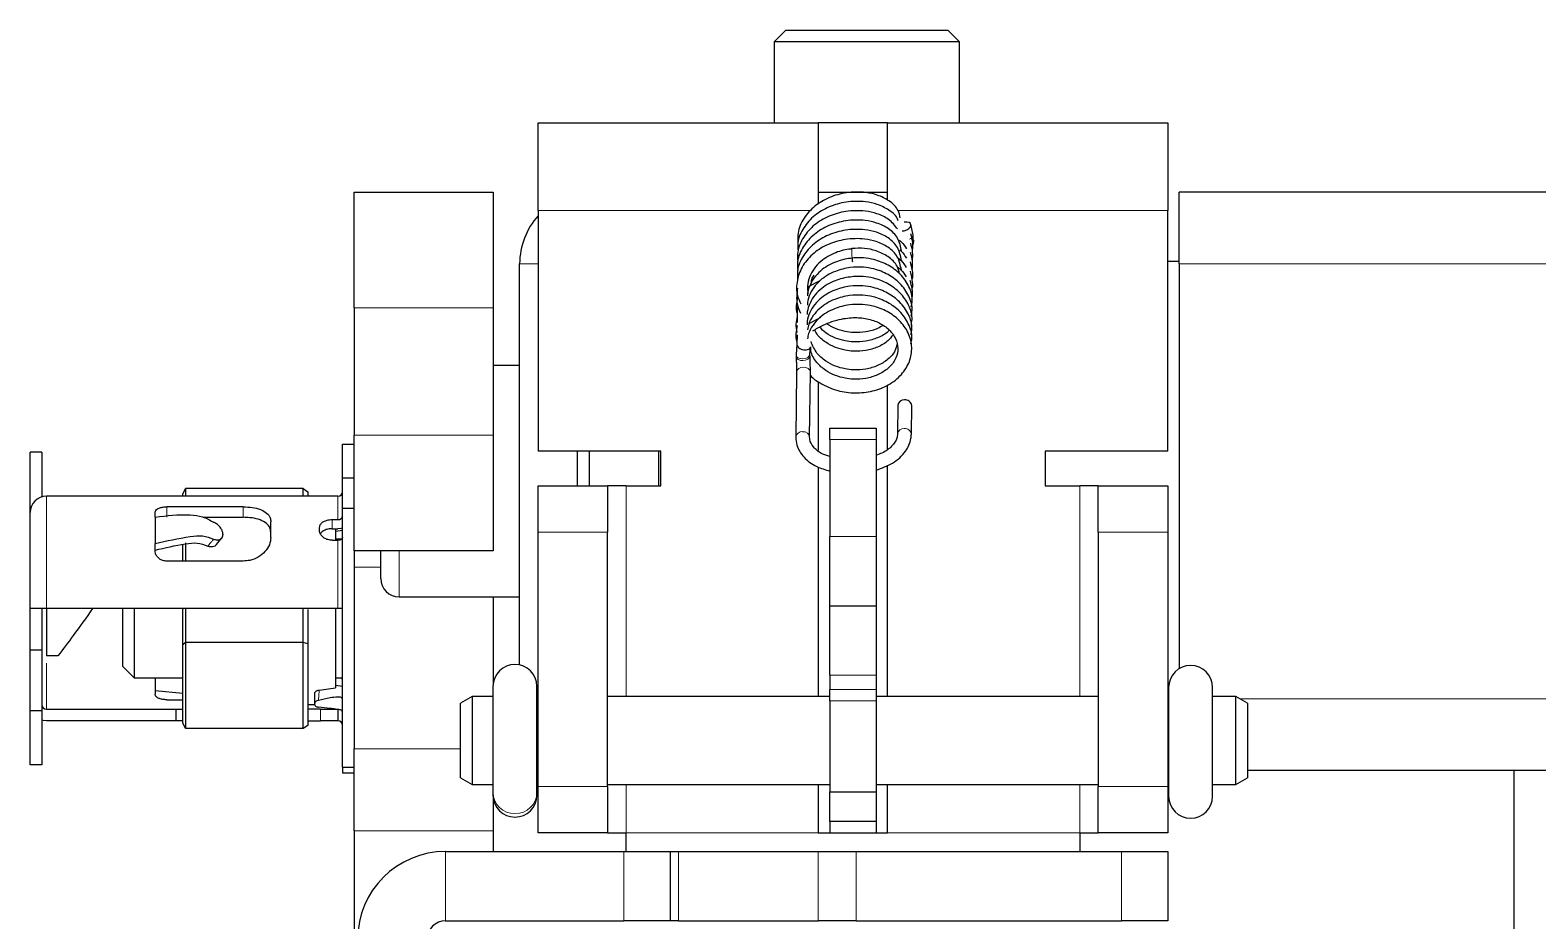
# Model space of a CAD drawing. Header units: millimetres. Extents: x -1019 to 1271, y -273 to 1986.
# Drawn here: x -934.4 to -869.3, y -226.9 to -188.4 of the extents above; entities that cross this region are included whole.
import ezdxf

# ---------------------------------------------------------------- set-up
doc = ezdxf.new("R2010")
doc.units = ezdxf.units.MM

msp = doc.modelspace()

# ---------------------------------------------------------------- linework, layer by layer
at = {"color": 7, "linetype": 'Continuous', "lineweight": 25}
for p, q in [((-901.789, -188.436), (-902.289, -188.936)), ((-901.789, -188.436), (-897.984, -188.436)), ((-897.984, -188.436), (-894.789, -188.436)), ((-894.289, -188.936), (-894.789, -188.436)), ((-902.289, -188.936), (-902.289, -192.436)), ((-897.941, -188.936), (-902.289, -188.936)), ((-894.289, -188.936), (-897.941, -188.936)), ((-894.289, -192.436), (-894.289, -188.936)), ((-912.489, -192.436), (-900.389, -192.436)), ((-912.489, -196.236), (-912.489, -192.436)), ((-900.389, -192.436), (-900.389, -195.956)), ((-897.389, -192.436), (-900.389, -192.436)), ((-897.389, -192.436), (-885.289, -192.436)), ((-897.389, -195.778), (-897.389, -192.436)), ((-885.289, -192.436), (-885.289, -196.236)), ((-920.439, -195.436), (-914.439, -195.436)), ((-920.439, -200.436), (-920.439, -195.436)), ((-914.439, -195.436), (-914.439, -200.436)), ((-900.389, -195.436), (-897.389, -195.436)), ((-884.789, -198.536), (-884.789, -195.436)), ((-55.789, -195.436), (-884.789, -195.436)), ((-912.489, -196.236), (-912.489, -206.636)), ((-885.289, -206.636), (-885.289, -196.236)), ((-896.294, -197.295), (-896.39, -196.825)), ((-896.29, -197.373), (-896.294, -197.295)), ((-913.289, -215.873), (-913.289, -198.536)), ((-884.789, -198.436), (-885.289, -198.436)), ((-884.789, -198.536), (-884.789, -216.035)), ((-900.831, -199.538), (-900.312, -199.257)), ((-920.439, -200.436), (-920.439, -205.936)), ((-914.439, -200.436), (-914.439, -205.936)), ((-901.292, -200.399), (-901.305, -201.08)), ((-900.752, -201.105), (-900.271, -200.84)), ((-901.306, -201.608), (-901.312, -202.01)), ((-901.308, -201.998), (-901.349, -202.474)), ((-901.349, -202.474), (-901.345, -202.552)), ((-900.75, -202.44), (-900.724, -202.133)), ((-900.746, -202.519), (-900.75, -202.44)), ((-913.289, -202.936), (-914.439, -202.936)), ((-901.327, -203.234), (-901.359, -206.023)), ((-900.759, -206.03), (-900.727, -203.241)), ((-900.389, -203.624), (-900.389, -206.611)), ((-897.389, -206.539), (-897.389, -203.776)), ((-896.949, -204.652), (-896.964, -205.892)), ((-896.364, -205.899), (-896.349, -204.659)), ((-899.889, -205.636), (-897.889, -205.636)), ((-899.889, -206.136), (-899.889, -205.636)), ((-897.889, -205.636), (-897.889, -206.136)), ((-920.939, -206.336), (-920.439, -206.336)), ((-920.939, -207.804), (-920.939, -206.336)), ((-920.439, -210.936), (-920.439, -205.936)), ((-914.439, -205.936), (-914.439, -210.936)), ((-899.889, -206.136), (-899.889, -210.321)), ((-897.889, -206.136), (-897.889, -210.321)), ((-896.963, -205.88), (-896.964, -205.892)), ((-933.939, -206.678), (-934.439, -206.678)), ((-934.439, -209.286), (-934.439, -206.678)), ((-933.939, -206.678), (-933.939, -208.616)), ((-907.189, -206.636), (-912.489, -206.636)), ((-910.789, -208.136), (-910.789, -206.636)), ((-910.289, -206.636), (-910.289, -208.136)), ((-907.289, -206.636), (-907.289, -208.136)), ((-907.189, -208.136), (-907.189, -206.636)), ((-885.289, -206.636), (-890.589, -206.636)), ((-890.589, -206.636), (-890.589, -208.136)), ((-900.389, -207.322), (-900.389, -217.236)), ((-897.389, -217.236), (-897.389, -207.238)), ((-927.839, -208.49), (-927.723, -208.244)), ((-927.723, -208.244), (-927.723, -208.586)), ((-922.639, -208.244), (-927.723, -208.244)), ((-922.639, -208.586), (-922.639, -208.244)), ((-922.639, -208.244), (-922.439, -208.386)), ((-922.439, -208.386), (-922.439, -208.586)), ((-920.939, -209.114), (-920.939, -207.804)), ((-920.439, -207.804), (-920.939, -207.804)), ((-912.489, -208.136), (-909.489, -208.136)), ((-912.489, -210.136), (-912.489, -208.136)), ((-909.489, -208.136), (-909.489, -210.136)), ((-908.689, -208.136), (-909.489, -208.136)), ((-908.689, -208.136), (-907.189, -208.136)), ((-890.589, -208.136), (-889.089, -208.136)), ((-888.289, -208.136), (-889.089, -208.136)), ((-888.289, -208.136), (-885.289, -208.136)), ((-888.289, -210.136), (-888.289, -208.136)), ((-885.289, -208.136), (-885.289, -210.136)), ((-928.139, -208.586), (-933.739, -208.586)), ((-925.239, -209.041), (-928.539, -209.041)), ((-921.139, -208.586), (-928.139, -208.586)), ((-927.839, -208.586), (-927.839, -208.49)), ((-934.439, -213.436), (-934.439, -209.286)), ((-929.039, -209.488), (-929.039, -209.276)), ((-929.039, -209.488), (-929.039, -210.62)), ((-926.958, -209.494), (-925.239, -209.494)), ((-924.039, -210.363), (-924.039, -209.685)), ((-921.389, -209.589), (-921.139, -209.589)), ((-920.939, -220.294), (-920.939, -209.114)), ((-920.439, -209.114), (-920.939, -209.114)), ((-926.388, -210.675), (-926.155, -210.381)), ((-926.111, -210.215), (-926.111, -210.244)), ((-921.939, -210.067), (-921.939, -209.948)), ((-921.389, -209.985), (-921.139, -209.985)), ((-921.239, -209.985), (-921.239, -210.484)), ((-920.939, -210.06), (-921.239, -210.103)), ((-912.489, -221.136), (-912.489, -210.136)), ((-909.489, -221.136), (-909.489, -210.136)), ((-899.889, -213.321), (-899.889, -210.321)), ((-897.889, -210.321), (-897.889, -213.321)), ((-888.289, -210.136), (-888.289, -221.136)), ((-885.289, -210.136), (-885.289, -221.136)), ((-929.039, -210.944), (-929.039, -210.62)), ((-927.839, -211.387), (-927.839, -210.658)), ((-927.723, -210.597), (-927.723, -211.387)), ((-926.429, -210.719), (-926.391, -210.673)), ((-921.389, -210.484), (-921.139, -210.484)), ((-920.98, -210.436), (-921.239, -210.436)), ((-914.439, -210.936), (-920.439, -210.936)), ((-920.439, -210.936), (-920.439, -211.649)), ((-919.289, -212.136), (-919.289, -210.936)), ((-925.239, -211.387), (-928.539, -211.387)), ((-920.439, -211.649), (-920.439, -219.507)), ((-918.489, -212.936), (-913.289, -212.936)), ((-914.439, -212.936), (-914.439, -216.741)), ((-933.739, -213.436), (-934.439, -213.436)), ((-934.439, -215.242), (-934.439, -213.436)), ((-933.939, -213.436), (-933.939, -215.242)), ((-931.739, -213.436), (-933.739, -213.436)), ((-921.139, -213.436), (-931.739, -213.436)), ((-930.439, -215.936), (-930.439, -213.436)), ((-929.939, -213.436), (-929.939, -216.436)), ((-927.81, -213.436), (-927.839, -213.465)), ((-927.839, -215.005), (-927.839, -213.465)), ((-927.723, -213.436), (-927.723, -214.905)), ((-922.639, -214.905), (-922.639, -213.436)), ((-922.439, -213.483), (-922.439, -214.963)), ((-921.239, -213.436), (-921.239, -216.859)), ((-920.939, -213.436), (-921.139, -213.436)), ((-899.889, -213.321), (-897.889, -213.321)), ((-899.889, -216.321), (-899.889, -213.321)), ((-897.889, -213.321), (-897.889, -216.321)), ((-927.723, -214.905), (-927.839, -215.005)), ((-927.723, -214.905), (-927.723, -218.629)), ((-922.639, -214.905), (-927.723, -214.905)), ((-922.639, -218.629), (-922.639, -214.905)), ((-922.439, -214.963), (-922.639, -214.905)), ((-922.439, -214.963), (-922.439, -218.487)), ((-933.939, -215.242), (-934.439, -215.242)), ((-934.439, -217.852), (-934.439, -215.242)), ((-933.939, -215.242), (-933.939, -217.852)), ((-933.239, -215.486), (-933.739, -215.486)), ((-927.839, -218.382), (-927.839, -215.005)), ((-930.439, -215.936), (-929.939, -216.436)), ((-929.939, -216.436), (-927.839, -216.436)), ((-929.039, -216.436), (-929.039, -216.978)), ((-921.953, -216.959), (-921.239, -216.859)), ((-921.239, -216.436), (-920.939, -216.436)), ((-920.939, -216.813), (-921.239, -216.77)), ((-914.441, -216.802), (-914.441, -221.393)), ((-912.541, -221.393), (-912.541, -216.802)), ((-899.889, -216.321), (-899.889, -216.938)), ((-897.889, -216.321), (-897.889, -216.938)), ((-885.25, -216.85), (-885.25, -221.55)), ((-883.35, -221.55), (-883.35, -216.85)), ((-929.039, -216.978), (-929.039, -217.141)), ((-929.039, -216.978), (-927.839, -217.096)), ((-928.539, -217.379), (-927.839, -217.379)), ((-922.139, -217.599), (-922.139, -217.524)), ((-915.339, -217.236), (-915.839, -217.525)), ((-915.839, -220.748), (-915.839, -217.525)), ((-914.441, -217.236), (-915.339, -217.236)), ((-915.339, -217.236), (-915.339, -221.036)), ((-912.489, -217.236), (-912.541, -217.236)), ((-899.889, -217.236), (-909.489, -217.236)), ((-899.889, -217.421), (-899.889, -216.938)), ((-899.889, -217.421), (-899.889, -221.362)), ((-897.889, -216.938), (-897.889, -217.421)), ((-888.289, -217.236), (-897.889, -217.236)), ((-897.889, -217.421), (-897.889, -221.362)), ((-885.25, -217.236), (-885.289, -217.236)), ((-882.339, -217.236), (-883.35, -217.236)), ((-881.839, -217.525), (-882.339, -217.236)), ((-882.339, -219.136), (-882.339, -217.236)), ((-881.839, -217.525), (-881.839, -219.136)), ((-934.439, -220.194), (-934.439, -217.852)), ((-933.939, -217.852), (-934.439, -217.852)), ((-933.939, -217.852), (-933.939, -220.194)), ((-933.739, -217.786), (-928.139, -217.786)), ((-928.139, -217.786), (-928.139, -218.286)), ((-928.139, -217.786), (-927.839, -217.786)), ((-922.439, -217.586), (-922.139, -217.586)), ((-921.889, -217.786), (-922.439, -217.786)), ((-921.889, -217.786), (-921.139, -217.786)), ((-921.139, -217.786), (-921.139, -218.286)), ((-928.139, -218.286), (-933.739, -218.286)), ((-927.839, -218.286), (-928.139, -218.286)), ((-927.723, -218.629), (-927.839, -218.382)), ((-922.639, -218.629), (-927.723, -218.629)), ((-922.439, -218.487), (-922.639, -218.629)), ((-922.439, -218.286), (-921.889, -218.286)), ((-921.139, -218.286), (-921.889, -218.286)), ((-920.439, -223.042), (-920.439, -219.507)), ((-882.339, -221.036), (-882.339, -219.136)), ((-881.839, -219.136), (-881.839, -220.748)), ((-933.939, -220.194), (-934.439, -220.194)), ((-920.939, -220.294), (-920.439, -220.294)), ((-920.939, -220.294), (-920.939, -220.536)), ((-920.939, -220.536), (-920.439, -220.536)), ((-915.839, -220.748), (-915.339, -221.036)), ((-882.339, -221.036), (-881.839, -220.748)), ((-58.639, -220.436), (-881.839, -220.436)), ((-870.339, -220.436), (-870.339, -233.836)), ((-915.339, -221.036), (-914.441, -221.036)), ((-914.441, -221.393), (-914.441, -221.502)), ((-912.541, -221.036), (-912.489, -221.036)), ((-912.541, -221.502), (-912.541, -221.393)), ((-912.489, -223.136), (-912.489, -221.136)), ((-909.489, -221.036), (-899.889, -221.036)), ((-909.489, -221.136), (-909.489, -223.136)), ((-900.389, -221.036), (-900.389, -223.136)), ((-899.889, -221.362), (-897.889, -221.362)), ((-899.889, -222.636), (-899.889, -221.362)), ((-897.889, -221.036), (-888.289, -221.036)), ((-897.889, -221.362), (-897.889, -222.636)), ((-897.389, -223.136), (-897.389, -221.036)), ((-888.289, -223.136), (-888.289, -221.136)), ((-885.289, -221.036), (-885.25, -221.036)), ((-885.289, -221.136), (-885.289, -223.136)), ((-883.35, -221.036), (-882.339, -221.036)), ((-914.439, -221.563), (-914.439, -223.042)), ((-897.889, -222.636), (-899.889, -222.636)), ((-899.889, -222.636), (-899.889, -223.136)), ((-897.889, -222.636), (-897.889, -223.136)), ((-920.439, -223.042), (-920.439, -227.66)), ((-914.439, -223.042), (-914.439, -223.936)), ((-909.489, -223.136), (-912.489, -223.136)), ((-909.489, -223.136), (-908.689, -223.136)), ((-908.689, -223.936), (-908.689, -223.136)), ((-900.389, -223.136), (-899.889, -223.136)), ((-899.889, -223.136), (-897.889, -223.136)), ((-897.889, -223.136), (-897.389, -223.136)), ((-889.089, -223.136), (-889.089, -223.936)), ((-889.089, -223.136), (-888.289, -223.136)), ((-885.289, -223.136), (-888.289, -223.136)), ((-916.489, -223.936), (-908.789, -223.936)), ((-908.789, -223.936), (-906.789, -223.936)), ((-906.789, -223.936), (-906.789, -226.936)), ((-906.789, -223.936), (-906.427, -223.936)), ((-906.427, -223.936), (-900.386, -223.936)), ((-900.386, -223.936), (-898.747, -223.936)), ((-898.747, -223.936), (-887.289, -223.936)), ((-887.289, -223.936), (-885.289, -223.936)), ((-885.289, -223.936), (-885.289, -226.936)), ((-916.489, -226.936), (-908.789, -226.936)), ((-906.789, -226.936), (-908.789, -226.936)), ((-906.427, -226.936), (-906.789, -226.936)), ((-906.427, -226.936), (-900.386, -226.936)), ((-898.747, -226.936), (-900.386, -226.936)), ((-898.747, -226.936), (-887.289, -226.936)), ((-885.289, -226.936), (-887.289, -226.936))]:
    msp.add_line(p, q, dxfattribs=at)
at = {"color": 8, "linetype": 'Continuous', "lineweight": 18}
for p, q in [((-900.702, -196.236), (-912.489, -196.236)), ((-885.289, -196.236), (-896.939, -196.236)), ((-912.489, -198.536), (-913.289, -198.536)), ((-55.789, -198.536), (-884.789, -198.536)), ((-914.439, -200.436), (-920.439, -200.436)), ((-920.439, -205.936), (-914.439, -205.936)), ((-897.889, -206.136), (-899.889, -206.136)), ((-908.689, -217.236), (-908.689, -208.136)), ((-889.089, -208.136), (-889.089, -217.236)), ((-933.739, -208.586), (-933.739, -213.436)), ((-928.539, -209.041), (-928.539, -209.494)), ((-925.239, -209.494), (-925.239, -209.041)), ((-921.139, -209.589), (-921.139, -208.586)), ((-921.389, -209.589), (-921.389, -209.985)), ((-909.489, -210.136), (-912.489, -210.136)), ((-899.889, -210.321), (-897.889, -210.321)), ((-885.289, -210.136), (-888.289, -210.136)), ((-921.139, -213.436), (-921.139, -210.484)), ((-918.489, -210.936), (-918.489, -212.936)), ((-919.289, -211.649), (-920.439, -211.649)), ((-933.739, -215.796), (-933.739, -217.786)), ((-897.889, -216.321), (-899.889, -216.321)), ((-899.889, -216.938), (-897.889, -216.938)), ((-897.889, -217.421), (-899.889, -217.421)), ((-58.312, -217.336), (-882.165, -217.336)), ((-921.889, -218.286), (-921.889, -217.786)), ((-920.439, -219.507), (-915.839, -219.507)), ((-912.489, -221.136), (-909.489, -221.136)), ((-908.689, -223.136), (-908.689, -221.036)), ((-889.089, -221.036), (-889.089, -223.136)), ((-888.289, -221.136), (-885.289, -221.136)), ((-914.439, -223.042), (-920.439, -223.042)), ((-900.389, -223.136), (-908.689, -223.136)), ((-889.089, -223.136), (-897.389, -223.136)), ((-916.489, -226.936), (-916.489, -223.936)), ((-908.789, -226.936), (-908.789, -223.936)), ((-906.427, -223.936), (-906.427, -226.936)), ((-900.386, -226.936), (-900.386, -223.936)), ((-898.747, -223.936), (-898.747, -226.936)), ((-887.289, -226.936), (-887.289, -223.936))]:
    msp.add_line(p, q, dxfattribs=at)
at = {"color": 7, "linetype": 'Continuous', "lineweight": 25, "flags": 128}
for points in [[(-896.763, -197.118), (-896.675, -197.111), (-896.564, -197.073), (-896.47, -197.013), (-896.407, -196.939), (-896.384, -196.864), (-896.405, -196.797), (-896.467, -196.75), (-896.56, -196.73), (-896.671, -196.739), (-896.671, -196.739)], [(-920.939, -209.962), (-921.002, -209.975), (-921.139, -209.985)], [(-920.939, -210.362), (-920.942, -210.386), (-920.954, -210.409), (-920.972, -210.43), (-920.997, -210.448), (-921.027, -210.463), (-921.062, -210.475), (-921.1, -210.482), (-921.139, -210.484)], [(-933.739, -218.286), (-933.875, -218.273), (-933.939, -218.257)]]:
    msp.add_lwpolyline(points, dxfattribs=at)
at = {"color": 8, "linetype": 'Continuous', "lineweight": 18, "flags": 128}
for points in [[(-901.349, -202.474), (-901.327, -202.536), (-901.263, -202.595), (-901.166, -202.632), (-901.052, -202.643)], [(-901.345, -202.552), (-901.323, -202.615), (-901.259, -202.673), (-901.162, -202.711), (-901.048, -202.721)], [(-901.052, -202.643), (-900.937, -202.625), (-900.839, -202.582), (-900.774, -202.52), (-900.75, -202.448), (-900.75, -202.441)], [(-901.048, -202.721), (-900.933, -202.704), (-900.835, -202.661), (-900.769, -202.598), (-900.746, -202.526), (-900.746, -202.519)], [(-901.04, -203.002), (-900.925, -203.017), (-900.824, -203.065), (-900.755, -203.139), (-900.727, -203.228), (-900.727, -203.241)], [(-901.073, -205.792), (-900.957, -205.806), (-900.857, -205.854), (-900.788, -205.929), (-900.76, -206.018), (-900.759, -206.028)]]:
    msp.add_lwpolyline(points, dxfattribs=at)
at = {"color": 7, "linetype": 'Continuous', "lineweight": 25}
for centre, radius, start, end in [((-910.189, -198.536), 3.1, 137.89655, 180), ((-897.881, -198.277), 1.046, 179.97298, 189.73536), ((-896.683, -204.688), 0.269, 85.56913, 172.30264), ((-896.621, -204.691), 0.273, 6.61508, 98.74019), ((-921.139, -208.386), 0.2, 270, 0), ((-933.739, -209.286), 0.7, 90, 180), ((-921.12, -209.407), 0.183, 264.18756, 352.66613), ((-918.489, -212.136), 0.8, 180, 270), ((-913.491, -216.802), 0.95, 0, 180), ((-884.3, -216.85), 0.95, 0, 180), ((-921.038, -216.517), 0.0996, 3.92792, 54.46683), ((-933.739, -217.586), 0.2, 180, 270), ((-921.139, -218.486), 0.2, 0, 90), ((-913.491, -221.502), 0.95, 180, 0), ((-884.3, -221.55), 0.95, 180, 0), ((-916.489, -227.736), 3.8, 90, 180), ((-916.489, -227.736), 0.8, 90, 180)]:
    msp.add_arc(centre, radius, start, end, dxfattribs=at)
at = {"color": 8, "linetype": 'Continuous', "lineweight": 18}
for centre, radius, start, end in [((-896.488, -197.28), 0.194, 281.16678, 355.78028), ((-896.437, -197.376), 0.147, 305.37952, 0.99151), ((-893.139, -197.971), 5.797, 179.23853, 183.01816), ((-901.061, -203.27), 0.269, 85.56913, 172.30264), ((-901.093, -206.059), 0.269, 85.57069, 172.28471), ((-896.697, -205.931), 0.272, 85.84851, 169.10635), ((-896.635, -205.93), 0.273, 6.62516, 98.73922), ((-913.512, -221.371), 0.929, 181.38421, 271.32035), ((-913.469, -221.371), 0.929, 268.67965, 358.61579)]:
    msp.add_arc(centre, radius, start, end, dxfattribs=at)
at = {"color": 7, "linetype": 'Continuous', "lineweight": 25}
for points, knots in [([(-896.842, -196.554), (-896.867, -196.444), (-896.932, -196.151), (-897.295, -195.809), (-897.794, -195.559), (-898.425, -195.421), (-899.156, -195.431), (-899.92, -195.644), (-900.563, -196.024), (-901.037, -196.559), (-901.292, -197.115), (-901.271, -197.476), (-901.263, -197.608)], [0, 0, 0, 0, 0.063333, 0.16851, 0.262688, 0.342003, 0.46736, 0.58109, 0.694609, 0.810179, 0.930447, 1, 1, 1, 1]), ([(-896.94, -196.658), (-896.942, -196.65), (-896.997, -196.464), (-897.313, -196.214), (-897.801, -195.96), (-898.435, -195.824), (-899.166, -195.834), (-899.929, -196.049), (-900.572, -196.43), (-901.043, -196.966), (-901.291, -197.497), (-901.273, -197.831), (-901.267, -197.936)], [0, 0, 0, 0, 0.004993, 0.1184, 0.219918, 0.305422, 0.440621, 0.56324, 0.685592, 0.810243, 0.939925, 1, 1, 1, 1]), ([(-896.788, -197.99), (-896.827, -197.796), (-896.905, -197.418), (-897.316, -197.009), (-897.822, -196.764), (-898.454, -196.628), (-899.185, -196.642), (-899.947, -196.858), (-900.588, -197.242), (-901.058, -197.779), (-901.309, -198.334), (-901.285, -198.692), (-901.276, -198.822)], [0, 0, 0, 0, 0.105289, 0.205903, 0.295917, 0.37175, 0.491758, 0.600525, 0.708989, 0.819647, 0.934706, 1, 1, 1, 1]), ([(-896.958, -197.03), (-897.075, -196.883), (-897.298, -196.602), (-897.815, -196.364), (-898.443, -196.225), (-899.176, -196.238), (-899.938, -196.453), (-900.58, -196.836), (-901.051, -197.373), (-901.303, -197.928), (-901.28, -198.287), (-901.272, -198.417)], [0, 0, 0, 0, 0.111414, 0.212113, 0.296936, 0.431116, 0.552769, 0.67412, 0.797839, 0.926514, 1, 1, 1, 1]), ([(-896.792, -198.393), (-896.833, -198.198), (-896.912, -197.819), (-897.325, -197.41), (-897.831, -197.165), (-898.463, -197.031), (-899.195, -197.045), (-899.956, -197.263), (-900.596, -197.648), (-901.065, -198.186), (-901.314, -198.74), (-901.29, -199.098), (-901.281, -199.226)], [0, 0, 0, 0, 0.105884, 0.20648, 0.296453, 0.37226, 0.492276, 0.601015, 0.709415, 0.82009, 0.935131, 1, 1, 1, 1]), ([(-896.314, -197.936), (-896.305, -197.833), (-896.285, -197.6), (-896.353, -197.37), (-896.39, -197.241)], [0, 0, 0, 0, 0.443375, 1, 1, 1, 1]), ([(-896.278, -197.515), (-896.278, -197.515), (-896.278, -197.515), (-896.281, -197.494), (-896.285, -197.449), (-896.288, -197.399), (-896.29, -197.373)], [0, 0, 0, 0, 0.09133, 0.306343, 0.65458, 1, 1, 1, 1]), ([(-896.797, -198.796), (-896.838, -198.6), (-896.918, -198.22), (-897.333, -197.811), (-897.841, -197.567), (-898.473, -197.433), (-899.205, -197.449), (-899.966, -197.668), (-900.602, -198.054), (-901.082, -198.593), (-901.326, -199.238), (-901.348, -199.829), (-901.195, -200.153), (-901.141, -200.268)], [0, 0, 0, 0, 0.095875, 0.186437, 0.267412, 0.335647, 0.443719, 0.541603, 0.639152, 0.738819, 0.842388, 0.944313, 1, 1, 1, 1]), ([(-898.935, -197.892), (-898.952, -197.894), (-899.189, -197.91), (-899.675, -198.04), (-900.221, -198.352), (-900.583, -198.744), (-900.781, -199.11), (-900.864, -199.498), (-900.846, -199.723), (-900.837, -199.837)], [0, 0, 0, 0, 0.015165, 0.21726, 0.450342, 0.58255, 0.720623, 0.859229, 1, 1, 1, 1]), ([(-896.875, -198.972), (-896.902, -198.855), (-896.974, -198.557), (-897.345, -198.212), (-897.849, -197.971), (-898.388, -197.846), (-898.75, -197.867), (-898.932, -197.877)], [0, 0, 0, 0, 0.157097, 0.403865, 0.624444, 0.81035, 1, 1, 1, 1]), ([(-896.894, -197.51), (-896.861, -197.537), (-896.725, -197.65), (-896.641, -197.786), (-896.576, -197.889)], [0, 0, 0, 0, 0.239594, 1, 1, 1, 1]), ([(-896.87, -197.936), (-896.848, -197.955), (-896.723, -198.061), (-896.645, -198.188), (-896.581, -198.292)], [0, 0, 0, 0, 0.174816, 1, 1, 1, 1]), ([(-896.321, -198.399), (-896.309, -198.274), (-896.286, -198.022), (-896.358, -197.771), (-896.395, -197.644)], [0, 0, 0, 0, 0.492215, 1, 1, 1, 1]), ([(-896.308, -197.726), (-896.302, -197.717), (-896.289, -197.694), (-896.277, -197.657), (-896.27, -197.623), (-896.266, -197.592), (-896.264, -197.563), (-896.264, -197.533), (-896.263, -197.519)], [0, 0, 0, 0, 0.097418, 0.258661, 0.384306, 0.517978, 0.767153, 1, 1, 1, 1]), ([(-896.373, -200.793), (-896.355, -200.713), (-896.29, -200.424), (-896.444, -199.921), (-896.813, -199.382), (-897.353, -198.981), (-897.914, -198.757), (-898.468, -198.668), (-899.035, -198.685), (-899.695, -198.845), (-900.238, -199.163), (-900.601, -199.557), (-900.791, -199.92), (-900.863, -200.195), (-900.858, -200.317), (-900.857, -200.325)], [0, 0, 0, 0, 0.042773, 0.154687, 0.264374, 0.363222, 0.46079, 0.525858, 0.60643, 0.699498, 0.806987, 0.867935, 0.931565, 0.995417, 1, 1, 1, 1]), ([(-896.369, -200.392), (-896.351, -200.313), (-896.285, -200.024), (-896.438, -199.522), (-896.805, -198.982), (-897.345, -198.58), (-897.904, -198.356), (-898.459, -198.266), (-899.026, -198.282), (-899.685, -198.44), (-900.229, -198.758), (-900.593, -199.151), (-900.784, -199.514), (-900.856, -199.79), (-900.851, -199.914), (-900.851, -199.924)], [0, 0, 0, 0, 0.0423085, 0.1541496, 0.2638005, 0.3626205, 0.4601099, 0.525142, 0.6056854, 0.6987441, 0.8061459, 0.8670556, 0.9306563, 0.9944906, 1, 1, 1, 1]), ([(-897.011, -198.221), (-896.941, -198.277), (-896.764, -198.419), (-896.653, -198.591), (-896.586, -198.695)], [0, 0, 0, 0, 0.391046, 1, 1, 1, 1]), ([(-896.972, -198.661), (-896.919, -198.704), (-896.757, -198.834), (-896.657, -198.992), (-896.59, -199.098)], [0, 0, 0, 0, 0.327692, 1, 1, 1, 1]), ([(-896.329, -199.205), (-896.329, -199.205), (-896.281, -199.084), (-896.311, -198.822), (-896.373, -198.574), (-896.404, -198.45)], [0, 0, 0, 0, 0.000172, 0.502667, 1, 1, 1, 1]), ([(-896.325, -198.802), (-896.314, -198.676), (-896.291, -198.423), (-896.363, -198.173), (-896.4, -198.047)], [0, 0, 0, 0, 0.4974852, 1, 1, 1, 1]), ([(-896.378, -201.195), (-896.36, -201.114), (-896.295, -200.823), (-896.45, -200.32), (-896.82, -199.782), (-897.362, -199.381), (-897.923, -199.159), (-898.478, -199.071), (-899.045, -199.089), (-899.704, -199.249), (-900.247, -199.568), (-900.609, -199.963), (-900.798, -200.326), (-900.87, -200.599), (-900.864, -200.72), (-900.864, -200.726)], [0, 0, 0, 0, 0.043237, 0.1552257, 0.2649495, 0.3638258, 0.4614723, 0.5265782, 0.6071782, 0.7002566, 0.8078339, 0.8688208, 0.9324793, 0.9963487, 1, 1, 1, 1]), ([(-900.69, -199.461), (-900.69, -199.374), (-900.69, -199.22), (-900.604, -199.084), (-900.566, -199.025)], [0, 0, 0, 0, 0.563743, 1, 1, 1, 1]), ([(-896.352, -200.041), (-896.347, -200.029), (-896.293, -199.895), (-896.32, -199.624), (-896.383, -199.377), (-896.414, -199.256)], [0, 0, 0, 0, 0.051584, 0.533192, 1, 1, 1, 1]), ([(-896.334, -199.605), (-896.333, -199.605), (-896.286, -199.484), (-896.316, -199.223), (-896.378, -198.975), (-896.409, -198.853)], [0, 0, 0, 0, 0.0025156, 0.5064234, 1, 1, 1, 1]), ([(-901.283, -199.593), (-901.313, -199.82), (-901.363, -200.191), (-901.208, -200.539), (-901.148, -200.673)], [0, 0, 0, 0, 0.6127359, 1, 1, 1, 1]), ([(-896.382, -201.597), (-896.364, -201.515), (-896.3, -201.223), (-896.457, -200.719), (-896.828, -200.182), (-897.371, -199.782), (-897.933, -199.561), (-898.488, -199.473), (-899.055, -199.492), (-899.714, -199.653), (-900.256, -199.974), (-900.617, -200.368), (-900.806, -200.733), (-900.878, -201.019), (-900.869, -201.151), (-900.868, -201.169)], [0, 0, 0, 0, 0.043364, 0.154562, 0.263475, 0.361617, 0.458588, 0.523228, 0.603234, 0.695603, 0.802439, 0.862993, 0.926189, 0.989583, 1, 1, 1, 1]), ([(-896.387, -201.998), (-896.369, -201.916), (-896.305, -201.623), (-896.463, -201.118), (-896.836, -200.581), (-897.38, -200.183), (-897.942, -199.962), (-898.498, -199.876), (-899.065, -199.895), (-899.722, -200.058), (-900.267, -200.379), (-900.621, -200.773), (-900.803, -201.098), (-900.836, -201.304), (-900.848, -201.384)], [0, 0, 0, 0, 0.04529, 0.16028, 0.272871, 0.374324, 0.474616, 0.541455, 0.624163, 0.719631, 0.830128, 0.892746, 0.958084, 1, 1, 1, 1]), ([(-901.287, -199.996), (-901.334, -200.226), (-901.38, -200.46), (-901.299, -200.679), (-901.298, -200.682)], [0, 0, 0, 0, 0.985359, 1, 1, 1, 1]), ([(-900.728, -203.356), (-900.724, -203.362), (-900.618, -203.496), (-900.231, -203.749), (-899.588, -204.041), (-898.789, -204.147), (-898.028, -204.061), (-897.327, -203.788), (-896.764, -203.344), (-896.412, -202.771), (-896.308, -202.14), (-896.46, -201.519), (-896.846, -200.981), (-897.388, -200.583), (-897.952, -200.364), (-898.508, -200.278), (-899.075, -200.299), (-899.732, -200.462), (-900.276, -200.785), (-900.629, -201.179), (-900.808, -201.499), (-900.84, -201.698), (-900.851, -201.772)], [0, 0, 0, 0, 0.002052, 0.044802, 0.111657, 0.171853, 0.231635, 0.292253, 0.355355, 0.417763, 0.478389, 0.541427, 0.60313, 0.658728, 0.713717, 0.750355, 0.795682, 0.847989, 0.908576, 0.942903, 0.978714, 1, 1, 1, 1]), ([(-901.302, -201.205), (-901.348, -201.439), (-901.396, -201.676), (-901.311, -201.898), (-901.311, -201.9)], [0, 0, 0, 0, 0.991326, 1, 1, 1, 1]), ([(-901.297, -200.802), (-901.343, -201.035), (-901.391, -201.27), (-901.307, -201.492), (-901.306, -201.494)], [0, 0, 0, 0, 0.989365, 1, 1, 1, 1]), ([(-900.625, -201.437), (-900.477, -201.35), (-900.106, -201.13), (-899.567, -200.943), (-899.051, -200.87), (-898.627, -200.852), (-898.132, -200.923), (-897.613, -201.14), (-897.214, -201.466), (-896.976, -201.864), (-896.923, -202.289), (-897.051, -202.707), (-897.354, -203.075), (-897.798, -203.349), (-898.32, -203.507), (-898.81, -203.538), (-899.258, -203.485), (-899.673, -203.367), (-900.105, -203.145), (-900.484, -202.792), (-900.717, -202.421), (-900.71, -202.18), (-900.708, -202.118)], [0, 0, 0, 0, 0.055596, 0.140078, 0.172952, 0.200821, 0.255696, 0.31011, 0.365013, 0.421726, 0.477431, 0.531435, 0.587776, 0.643286, 0.693678, 0.74371, 0.77672, 0.816999, 0.86302, 0.916065, 0.978165, 1, 1, 1, 1]), ([(-897.328, -201.406), (-897.343, -201.424), (-897.456, -201.564), (-897.802, -201.739), (-898.315, -201.899), (-898.807, -201.925), (-899.256, -201.871), (-899.667, -201.748), (-900.059, -201.554), (-900.246, -201.362), (-900.331, -201.274)], [0, 0, 0, 0, 0.025365, 0.197892, 0.354514, 0.510314, 0.613007, 0.738205, 0.881111, 1, 1, 1, 1]), ([(-897.592, -201.192), (-897.666, -201.241), (-897.872, -201.378), (-898.32, -201.493), (-898.806, -201.523), (-899.254, -201.466), (-899.658, -201.352), (-899.9, -201.21), (-900.024, -201.137)], [0, 0, 0, 0, 0.11591, 0.322053, 0.527207, 0.662398, 0.82718, 1, 1, 1, 1]), ([(-896.988, -202.017), (-897.01, -202.111), (-897.065, -202.346), (-897.356, -202.674), (-897.796, -202.948), (-898.32, -203.105), (-898.809, -203.135), (-899.257, -203.082), (-899.672, -202.963), (-900.099, -202.74), (-900.499, -202.388), (-900.629, -202.07), (-900.7, -201.898)], [0, 0, 0, 0, 0.076825, 0.193273, 0.307965, 0.41208, 0.515503, 0.583722, 0.666946, 0.762009, 0.871666, 1, 1, 1, 1]), ([(-897.174, -201.619), (-897.235, -201.703), (-897.388, -201.911), (-897.798, -202.144), (-898.317, -202.301), (-898.808, -202.329), (-899.256, -202.274), (-899.671, -202.154), (-900.092, -201.928), (-900.414, -201.666), (-900.508, -201.455), (-900.537, -201.389)], [0, 0, 0, 0, 0.094748, 0.237249, 0.36661, 0.495235, 0.580035, 0.683442, 0.801504, 0.937896, 1, 1, 1, 1]), ([(-901.345, -202.552), (-901.342, -202.604), (-901.337, -202.707), (-901.331, -202.894), (-901.327, -203.066), (-901.327, -203.177), (-901.327, -203.223), (-901.327, -203.234)], [0, 0, 0, 0, 0.2416601, 0.4752713, 0.711669, 0.9286801, 1, 1, 1, 1]), ([(-901.303, -202), (-901.307, -202.007), (-901.319, -202.037), (-901.295, -202.098), (-901.232, -202.169), (-901.134, -202.226), (-901.057, -202.243), (-901.018, -202.252)], [0, 0, 0, 0, 0.077645, 0.308234, 0.538823, 0.769411, 1, 1, 1, 1]), ([(-901.018, -202.252), (-900.979, -202.255), (-900.902, -202.26), (-900.804, -202.231), (-900.738, -202.184), (-900.729, -202.141), (-900.725, -202.122)], [0, 0, 0, 0, 0.262864, 0.525728, 0.788592, 1, 1, 1, 1]), ([(-900.727, -203.241), (-900.727, -203.194), (-900.727, -203.096), (-900.731, -202.9), (-900.737, -202.692), (-900.743, -202.577), (-900.746, -202.519)], [0, 0, 0, 0, 0.2430859, 0.5007815, 0.7483067, 1, 1, 1, 1]), ([(-901.359, -206.023), (-901.35, -206.144), (-901.324, -206.457), (-901.029, -206.919), (-900.532, -207.309), (-900.085, -207.436), (-899.889, -207.492)], [0, 0, 0, 0, 0.178356, 0.465165, 0.765567, 1, 1, 1, 1]), ([(-899.889, -206.866), (-900.004, -206.829), (-900.317, -206.729), (-900.629, -206.447), (-900.752, -206.202), (-900.758, -206.064), (-900.759, -206.03)], [0, 0, 0, 0, 0.20072, 0.544447, 0.889913, 1, 1, 1, 1]), ([(-896.964, -205.892), (-896.969, -205.95), (-896.986, -206.116), (-897.18, -206.409), (-897.516, -206.686), (-897.801, -206.781), (-897.889, -206.81)], [0, 0, 0, 0, 0.186073, 0.531266, 0.856526, 1, 1, 1, 1]), ([(-897.889, -207.458), (-897.64, -207.365), (-897.121, -207.171), (-896.601, -206.682), (-896.384, -206.223), (-896.368, -205.964), (-896.364, -205.899)], [0, 0, 0, 0, 0.296749, 0.621112, 0.904633, 1, 1, 1, 1]), ([(-929.039, -209.276), (-929.033, -209.247), (-929.022, -209.19), (-928.936, -209.121), (-928.81, -209.07), (-928.669, -209.044), (-928.576, -209.042), (-928.539, -209.041)], [0, 0, 0, 0, 0.214373, 0.428779, 0.642592, 0.856666, 1, 1, 1, 1]), ([(-925.239, -209.041), (-925.104, -209.046), (-924.834, -209.057), (-924.475, -209.148), (-924.205, -209.297), (-924.06, -209.485), (-924.045, -209.626), (-924.039, -209.685)], [0, 0, 0, 0, 0.213238, 0.42649, 0.63916, 0.849598, 1, 1, 1, 1]), ([(-929.039, -209.488), (-928.54, -209.425), (-927.869, -209.34), (-926.974, -209.446), (-926.669, -209.618), (-926.515, -209.705)], [0, 0, 0, 0, 0.587693, 0.790818, 1, 1, 1, 1]), ([(-926.111, -210.215), (-926.116, -210.174), (-926.126, -210.09), (-926.201, -209.955), (-926.312, -209.831), (-926.424, -209.749), (-926.494, -209.715), (-926.515, -209.705)], [0, 0, 0, 0, 0.225883, 0.451767, 0.67765, 0.903524, 1, 1, 1, 1]), ([(-924.039, -210.154), (-924.051, -210.069), (-924.075, -209.898), (-924.273, -209.703), (-924.569, -209.571), (-924.908, -209.504), (-925.14, -209.497), (-925.239, -209.494)], [0, 0, 0, 0, 0.212376, 0.424979, 0.633479, 0.843609, 1, 1, 1, 1]), ([(-921.939, -209.948), (-921.933, -209.906), (-921.921, -209.821), (-921.826, -209.714), (-921.687, -209.635), (-921.533, -209.594), (-921.43, -209.59), (-921.389, -209.589)], [0, 0, 0, 0, 0.214305, 0.42865, 0.642279, 0.856223, 1, 1, 1, 1]), ([(-929.039, -210.62), (-928.54, -210.511), (-927.869, -210.366), (-926.974, -210.255), (-926.669, -210.377), (-926.515, -210.438)], [0, 0, 0, 0, 0.587693, 0.790818, 1, 1, 1, 1]), ([(-926.515, -210.438), (-926.466, -210.45), (-926.369, -210.474), (-926.244, -210.454), (-926.154, -210.394), (-926.115, -210.316), (-926.112, -210.26), (-926.111, -210.244)], [0, 0, 0, 0, 0.225867, 0.4517344, 0.6775983, 0.9034793, 1, 1, 1, 1]), ([(-924.039, -210.363), (-924.051, -210.469), (-924.076, -210.682), (-924.276, -210.988), (-924.573, -211.228), (-924.912, -211.365), (-925.142, -211.38), (-925.239, -211.387)], [0, 0, 0, 0, 0.212833, 0.42585, 0.635542, 0.846587, 1, 1, 1, 1]), ([(-921.389, -210.484), (-921.45, -210.479), (-921.574, -210.469), (-921.739, -210.395), (-921.863, -210.287), (-921.929, -210.171), (-921.936, -210.096), (-921.939, -210.067)], [0, 0, 0, 0, 0.214393, 0.428789, 0.643061, 0.856854, 1, 1, 1, 1]), ([(-921.389, -209.985), (-921.451, -209.989), (-921.574, -209.996), (-921.737, -210.055), (-921.85, -210.129), (-921.882, -210.19), (-921.894, -210.212)], [0, 0, 0, 0, 0.28124, 0.562484, 0.843527, 1, 1, 1, 1]), ([(-929.039, -210.91), (-928.609, -210.812), (-928.018, -210.678), (-927.204, -210.564), (-926.912, -210.684), (-926.765, -210.745)], [0, 0, 0, 0, 0.56666, 0.780905, 1, 1, 1, 1]), ([(-928.539, -211.387), (-928.595, -211.382), (-928.707, -211.372), (-928.857, -211.294), (-928.97, -211.181), (-929.03, -211.057), (-929.036, -210.977), (-929.039, -210.944)], [0, 0, 0, 0, 0.2144453, 0.4288931, 0.6432387, 0.8571881, 1, 1, 1, 1]), ([(-926.429, -210.719), (-926.435, -210.724), (-926.471, -210.75), (-926.555, -210.777), (-926.67, -210.773), (-926.742, -210.752), (-926.765, -210.745)], [0, 0, 0, 0, 0.0886958, 0.4577393, 0.8266943, 1, 1, 1, 1]), ([(-933.739, -213.436), (-933.739, -213.831), (-933.739, -214.536), (-933.739, -215.196), (-933.739, -215.486)], [0, 0, 0, 0, 0.559866, 1, 1, 1, 1]), ([(-931.739, -213.436), (-932.019, -213.831), (-932.519, -214.536), (-933.019, -215.196), (-933.239, -215.486)], [0, 0, 0, 0, 0.559911, 1, 1, 1, 1]), ([(-928.539, -217.379), (-928.595, -217.377), (-928.707, -217.372), (-928.857, -217.335), (-928.97, -217.277), (-929.03, -217.209), (-929.036, -217.161), (-929.039, -217.141)], [0, 0, 0, 0, 0.214385, 0.428772, 0.643033, 0.856802, 1, 1, 1, 1]), ([(-922.139, -217.092), (-922.136, -217.079), (-922.131, -217.053), (-922.097, -217.017), (-922.07, -216.998), (-922.061, -216.991)], [0, 0, 0, 0, 0.404591, 0.809176, 1, 1, 1, 1]), ([(-922.139, -217.524), (-922.139, -217.497), (-922.139, -217.426), (-922.139, -217.312), (-922.139, -217.195), (-922.139, -217.122), (-922.139, -217.092)], [0, 0, 0, 0, 0.190015, 0.497902, 0.793065, 1, 1, 1, 1]), ([(-921.981, -217.405), (-922.005, -217.412), (-922.053, -217.427), (-922.107, -217.462), (-922.135, -217.495), (-922.138, -217.516), (-922.139, -217.524)], [0, 0, 0, 0, 0.266331, 0.548449, 0.829136, 1, 1, 1, 1]), ([(-922.061, -216.991), (-922.049, -216.986), (-922.017, -216.971), (-921.976, -216.964), (-921.953, -216.959)], [0, 0, 0, 0, 0.40435, 1, 1, 1, 1]), ([(-920.939, -217.414), (-920.94, -217.396), (-920.942, -217.36), (-920.959, -217.313), (-920.997, -217.267), (-921.073, -217.265), (-921.234, -217.268), (-921.546, -217.301), (-921.816, -217.366), (-921.981, -217.405)], [0, 0, 0, 0, 0.052051, 0.100621, 0.143629, 0.208426, 0.277664, 0.558659, 1, 1, 1, 1]), ([(-922.139, -217.599), (-922.136, -217.611), (-922.131, -217.637), (-922.09, -217.669), (-922.037, -217.688), (-921.996, -217.694), (-921.981, -217.697)], [0, 0, 0, 0, 0.2663111, 0.549123, 0.8297768, 1, 1, 1, 1]), ([(-921.246, -217.786), (-921.325, -217.777), (-921.575, -217.745), (-921.816, -217.717), (-921.981, -217.697)], [0, 0, 0, 0, 0.3134573, 1, 1, 1, 1]), ([(-920.939, -217.974), (-920.94, -217.955), (-920.942, -217.919), (-920.959, -217.869), (-920.995, -217.82), (-921.066, -217.809), (-921.114, -217.803), (-921.139, -217.8)], [0, 0, 0, 0, 0.195302, 0.377541, 0.538909, 0.761383, 1, 1, 1, 1])]:
    msp.add_open_spline(points, degree=3, knots=knots, dxfattribs=at)
at = {"color": 8, "linetype": 'Continuous', "lineweight": 18}
for points, knots in [([(-926.765, -210.745), (-926.744, -210.72), (-926.703, -210.669), (-926.635, -210.586), (-926.572, -210.509), (-926.53, -210.458), (-926.515, -210.438)], [0, 0, 0, 0, 0.246022, 0.497638, 0.810556, 1, 1, 1, 1]), ([(-921.953, -216.959), (-921.954, -216.994), (-921.958, -217.071), (-921.965, -217.191), (-921.972, -217.306), (-921.978, -217.377), (-921.981, -217.405), (-921.981, -217.405)], [0, 0, 0, 0, 0.23003, 0.514952, 0.811013, 0.999883, 1, 1, 1, 1])]:
    msp.add_open_spline(points, degree=3, knots=knots, dxfattribs=at)

doc.saveas('drawing.dxf')
